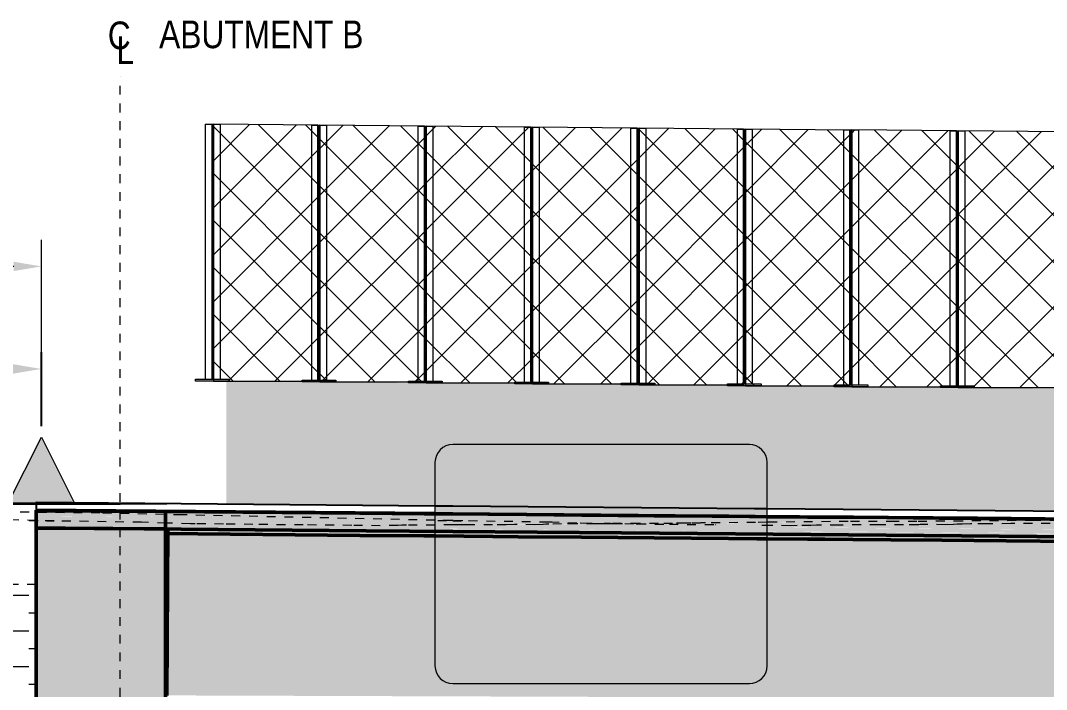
# Model space of a CAD drawing. Header units: metres. Extents: x -1147 to -802, y 5 to 567.
# Drawn here: x -976.04 to -964.46, y 20.06 to 27.62 of the extents above; entities that cross this region are included whole.
import ezdxf

# ---------------------------------------------------------------- set-up
doc = ezdxf.new("R2010")
doc.units = ezdxf.units.M
for name, pattern in [('Dash - Tight', [0.0045, 0.003, -0.0015]), ('JacobsCenter', [0.015, 0.009, -0.0015, 0.003, -0.0015]), ('JacobsDash', [0.0045, 0.003, -0.0015])]:
    doc.linetypes.add(name, pattern=pattern)
doc.layers.get('Defpoints').update_dxf_attribs({"color": 41})
for name, color, linetype, lineweight in [('A-ANNO-DIMS', 7, 'Continuous', 9), ('A-ANNO-NOTE', 7, 'Continuous', 9), ('A-DETL', 7, 'Continuous', 13), ('A-DETL-GENF', 7, 'Continuous', 9), ('A-FLOR', 7, 'Continuous', 50), ('A-FLOR-PATT', 7, 'Continuous', 40), ('S-BEAM', 7, 'Continuous', 50)]:
    doc.layers.add(name, color=color, linetype=linetype, lineweight=lineweight)
doc.styles.add('Arial Narrow_1', font='ARIALN.TTF', dxfattribs={"height": 0.3125})
doc.dimstyles.new('____ddd____', dxfattribs={"dimscale": 0.3048, "dimtxt": 0.319822, "dimasz": 1.230315, "dimexe": 0.615157, "dimexo": 0.410105, "dimgap": 0.205052, "dimtad": 1, "dimdec": 0, "dimlfac": 1000, "dimzin": 0, "dimdsep": 46, "dimtxsty": 'Arial Narrow_1', "dimsah": 1, "dimcen": 0.09, "dimaunit": 1, "dimadec": 4, "dimazin": 0, "dimtfac": 1, "dimtdec": 4, "dimtix": 1, "dimtmove": 0, "dimatfit": 3, "dimfxl": 1, "dimtvp": 1, "dimtolj": 1, "dimtzin": 0, "dimarcsym": 2})
doc.dimstyles.new('Dimension_Standard_O__mm__1', dxfattribs={"dimscale": 0.3048, "dimtxt": 0.319822, "dimasz": 1.025262, "dimexe": 0.984252, "dimexo": 0.615157, "dimgap": 0.615157, "dimtad": 1, "dimdec": 0, "dimlfac": 1000, "dimzin": 0, "dimdsep": 46, "dimtxsty": 'Arial Narrow_1', "dimsah": 1, "dimcen": 0.09, "dimaunit": 1, "dimadec": 4, "dimazin": 0, "dimtfac": 1, "dimtdec": 4, "dimtix": 1, "dimtmove": 2, "dimatfit": 3, "dimfxl": 1, "dimtvp": 1, "dimtfill": 1, "dimtolj": 1, "dimtzin": 0, "dimlwd": 18, "dimlwe": 18, "dimarcsym": 2})
pattern_1 = [(45, (-954.57835, 10.849), (-0.265165, 0.265165), []), (135, (-954.57835, 10.849), (-0.265165, -0.265165), [])]

# ---------------------------------------------------------------- blocks, each defined once
blk = doc.blocks.new('T2DPAA-T2D-PWA-SU-M3D-000101_dwg-40820706-DRG-2873010 - ELEVATION')
at = {"color": 9, "linetype": 'Dash - Tight', "lineweight": 18, "true_color": 0xc0c0c0}
for p, q in [((-346.561, 21.969), (-348.53, 22.011)), ((-346.843, 21.974), (-346.561, 21.969)), ((-346.374, 21.966), (-346.561, 21.969)), ((-345.573, 21.953), (-346.374, 21.966)), ((-345.295, 21.943), (-345.573, 21.953)), ((-345.023, 21.937), (-345.295, 21.943)), ((-344.967, 21.936), (-345.023, 21.937)), ((-344.649, 21.933), (-344.967, 21.936)), ((-344.317, 21.929), (-344.649, 21.933)), ((-343.749, 21.923), (-344.317, 21.929)), ((-343.2, 21.918), (-343.749, 21.923)), ((-343.749, 21.923), (-343.749, 21.923)), ((-342.879, 21.914), (-343.2, 21.918)), ((-342.68, 21.918), (-342.879, 21.914)), ((-342.635, 21.919), (-342.68, 21.918)), ((-342.583, 21.919), (-342.635, 21.919)), ((-342.261, 21.922), (-342.583, 21.919)), ((-338.45, 21.954), (-338.511, 21.953)), ((-337.597, 21.963), (-338.45, 21.954)), ((-337.068, 21.962), (-337.597, 21.963)), ((-336.819, 21.962), (-337.066, 21.962)), ((-336.306, 21.967), (-336.819, 21.962)), ((-335.499, 21.973), (-336.306, 21.967)), ((-335.019, 21.976), (-335.499, 21.973))]:
    blk.add_line(p, q, dxfattribs=at)
at = {"color": 253, "linetype": 'Dash - Tight', "lineweight": 18, "true_color": 0x94c294}
for p, q in [((-342.061, 21.924), (-342.261, 21.922)), ((-341.981, 21.924), (-342.061, 21.924)), ((-341.947, 21.925), (-341.981, 21.924)), ((-341.892, 21.925), (-341.947, 21.925)), ((-341.879, 21.925), (-341.892, 21.925)), ((-341.87, 21.925), (-341.879, 21.925)), ((-341.851, 21.925), (-341.87, 21.925)), ((-341.61, 21.923), (-341.851, 21.925)), ((-341.459, 21.926), (-341.61, 21.923)), ((-341.363, 21.928), (-341.459, 21.926)), ((-341.134, 21.926), (-341.363, 21.928)), ((-341.04, 21.93), (-341.134, 21.926)), ((-341.01, 21.931), (-341.04, 21.93)), ((-340.987, 21.931), (-341.01, 21.931)), ((-340.976, 21.932), (-340.987, 21.931)), ((-340.832, 21.935), (-340.976, 21.932)), ((-340.665, 21.936), (-340.832, 21.935)), ((-340.449, 21.937), (-340.665, 21.936)), ((-340.41, 21.937), (-340.449, 21.937)), ((-340.352, 21.938), (-340.41, 21.937)), ((-340.326, 21.938), (-340.352, 21.938)), ((-340.279, 21.938), (-340.326, 21.938)), ((-339.955, 21.94), (-340.278, 21.938)), ((-339.739, 21.938), (-339.955, 21.94)), ((-339.579, 21.941), (-339.739, 21.938)), ((-339.433, 21.943), (-339.579, 21.941)), ((-339.411, 21.943), (-339.433, 21.943)), ((-339.371, 21.944), (-339.411, 21.943)), ((-339.262, 21.945), (-339.371, 21.944)), ((-339.206, 21.946), (-339.261, 21.946)), ((-338.641, 21.952), (-339.206, 21.946)), ((-338.511, 21.953), (-338.64, 21.952))]:
    blk.add_line(p, q, dxfattribs=at)
blk = doc.blocks.new('T2DPAA-T2D-PWA-SU-M3D-000100_SurveySurface_rvt-3-DRG-2873010 - ELEVATION')
at = {"color": 9, "linetype": 'Dash - Tight', "lineweight": 18, "true_color": 0xc0c0c0}
blk.add_blockref('T2DPAA-T2D-PWA-SU-M3D-000101_dwg-40820706-DRG-2873010 - ELEVATION', (0, 0), dxfattribs=at)
blk = doc.blocks.new('T2DPAA-T2D-PWA-SU-M3D-000101_dwg-V28-DRG-2873010 - ELEVATION')
at = {"color": 9, "linetype": 'Dash - Tight', "lineweight": 18, "true_color": 0xc0c0c0}
for p, q in [((-346.044, 22.057), (-348.17, 22.081)), ((-345.115, 22.037), (-346.044, 22.057)), ((-342.261, 21.976), (-345.115, 22.037)), ((-338.247, 21.914), (-338.511, 21.918)), ((-338.171, 21.916), (-338.247, 21.914)), ((-338.02, 21.918), (-338.171, 21.916)), ((-337.952, 21.92), (-338.019, 21.918)), ((-337.698, 21.922), (-337.952, 21.92)), ((-337.251, 21.925), (-337.698, 21.922)), ((-336.971, 21.923), (-337.251, 21.925)), ((-336.807, 21.926), (-336.971, 21.923)), ((-336.799, 21.926), (-336.806, 21.926)), ((-336.783, 21.927), (-336.799, 21.926)), ((-336.725, 21.928), (-336.783, 21.927)), ((-336.695, 21.928), (-336.725, 21.928)), ((-336.497, 21.926), (-336.694, 21.928)), ((-336.407, 21.93), (-336.497, 21.926)), ((-336.365, 21.931), (-336.406, 21.93)), ((-336.34, 21.932), (-336.364, 21.931)), ((-336.31, 21.933), (-336.34, 21.932)), ((-336.213, 21.935), (-336.309, 21.933)), ((-336.198, 21.936), (-336.212, 21.935)), ((-336.031, 21.936), (-336.198, 21.936)), ((-336.003, 21.936), (-336.031, 21.936)), ((-335.761, 21.938), (-336.003, 21.936)), ((-335.316, 21.94), (-335.761, 21.938))]:
    blk.add_line(p, q, dxfattribs=at)
at = {"color": 253, "linetype": 'Dash - Tight', "lineweight": 18, "true_color": 0x94c294}
for p, q in [((-342.074, 21.972), (-342.261, 21.976)), ((-342.23, 21.975), (-342.061, 21.971)), ((-342.061, 21.972), (-342.074, 21.972)), ((-341.948, 21.969), (-342.061, 21.972)), ((-342.061, 21.971), (-341.948, 21.969)), ((-340.981, 21.954), (-341.948, 21.969)), ((-340.937, 21.953), (-340.981, 21.954)), ((-340.661, 21.943), (-340.937, 21.953)), ((-340.523, 21.94), (-340.661, 21.943)), ((-340.509, 21.94), (-340.523, 21.94)), ((-340.485, 21.939), (-340.509, 21.94)), ((-340.41, 21.937), (-340.485, 21.939)), ((-340.39, 21.937), (-340.41, 21.937)), ((-340.331, 21.936), (-340.388, 21.937)), ((-340.327, 21.936), (-340.331, 21.936)), ((-340.236, 21.935), (-340.327, 21.936)), ((-340.143, 21.934), (-340.236, 21.935)), ((-340.018, 21.933), (-340.143, 21.934)), ((-339.888, 21.931), (-340.018, 21.933)), ((-339.678, 21.929), (-339.888, 21.931)), ((-339.115, 21.923), (-339.678, 21.929)), ((-339.111, 21.923), (-339.115, 21.923)), ((-339.092, 21.923), (-339.095, 21.923)), ((-338.565, 21.918), (-338.571, 21.918)), ((-338.512, 21.918), (-338.565, 21.918))]:
    blk.add_line(p, q, dxfattribs=at)
blk = doc.blocks.new('T2DPAA-T2D-PWA-SU-M3D-000100_SurveySurface_rvt-4-DRG-2873010 - ELEVATION')
at = {"color": 9, "linetype": 'Dash - Tight', "lineweight": 18, "true_color": 0xc0c0c0}
blk.add_blockref('T2DPAA-T2D-PWA-SU-M3D-000101_dwg-V28-DRG-2873010 - ELEVATION', (0, 0), dxfattribs=at)
blk = doc.blocks.new('CS_Annot_Centreline Symbol1 - CS_Annot_Centreline Symbol-5070896-DRG-2873010 - ELEVATION')
at = {"layer": 'A-ANNO-NOTE', "attachment_point": 1, "style": 'Arial Narrow_1'}
for s, insert, char_height, width in [('C  ', (-345.955, 27.609), 0.3125, 0.55116), ('L', (-345.858, 27.442), 0.312, 0.24051)]:
    blk.add_mtext(s, dxfattribs=dict(at, insert=insert, char_height=char_height, width=width))
blk = doc.blocks.new('DIMBLOCK7-DRG-2873010 - ELEVATION')
at = {"layer": 'A-ANNO-DIMS', "color": 0, "lineweight": -2, "transparency": 16777216}
for p, q in [((-980.805, 23.04), (-980.805, 23.873)), ((-975.805, 23.04), (-975.805, 23.873)), ((-976.18, 23.685), (-980.43, 23.685))]:
    blk.add_line(p, q, dxfattribs=at)
at = {"layer": 'A-ANNO-DIMS', "color": 0, "transparency": 16777216}
for points in [[(-980.43, 23.748), (-980.43, 23.623), (-980.805, 23.685)], [(-976.18, 23.748), (-976.18, 23.623), (-975.805, 23.685)]]:
    blk.add_solid(points, dxfattribs=at)
at = {"layer": 'Defpoints', "color": 0, "transparency": 16777216}
for p in [(-980.805, 23.685), (-980.805, 22.915), (-975.805, 22.915)]:
    blk.add_point(p, dxfattribs=at)
at = {"layer": 'A-ANNO-DIMS', "color": 0, "transparency": 16777216, "insert": (-978.305, 23.907), "char_height": 0.3125, "width": 1.90675, "attachment_point": 5, "style": 'Arial Narrow_1'}
blk.add_mtext('\\A1;5000TYP', dxfattribs=at)
blk = doc.blocks.new('DIMBLOCK11-DRG-2873010 - ELEVATION')
at = {"layer": 'A-ANNO-DIMS', "color": 0, "lineweight": 18, "transparency": 16777216}
for p, q in [((-984.459, 23.102), (-984.459, 25.143)), ((-975.805, 23.102), (-975.805, 25.143)), ((-984.147, 24.843), (-980.665, 24.843)), ((-976.118, 24.843), (-978.531, 24.843))]:
    blk.add_line(p, q, dxfattribs=at)
at = {"layer": 'A-ANNO-DIMS', "color": 0, "transparency": 16777216}
for points in [[(-984.147, 24.896), (-984.147, 24.791), (-984.459, 24.843)], [(-976.118, 24.896), (-976.118, 24.791), (-975.805, 24.843)]]:
    blk.add_solid(points, dxfattribs=at)
at = {"layer": 'Defpoints', "color": 0, "transparency": 16777216}
for p in [(-975.805, 24.843), (-984.459, 22.915), (-975.805, 22.915)]:
    blk.add_point(p, dxfattribs=at)
at = {"layer": 'A-ANNO-DIMS', "color": 0, "lineweight": 18, "transparency": 16777216, "insert": (-980.67, 25.435), "char_height": 0.3125, "width": 2.14433, "attachment_point": 1, "line_spacing_factor": 0.974696, "style": 'Arial Narrow_1', "bg_fill": 3, "box_fill_scale": 1.1, "bg_fill_color": 256, "bg_fill_true_color": 13158600, "bg_fill_transparency": 0}
blk.add_mtext('\\A1;15000\u200e TYP', dxfattribs=at)

msp = doc.modelspace()

# ---------------------------------------------------------------- hatches: boundary and pattern name
at = {"layer": 'A-DETL-GENF', "true_color": 0x808080}
h = msp.add_hatch(dxfattribs=at)
h.set_pattern_fill('FP_9', color=8, style=0, pattern_type=2)
h.set_pattern_definition(pattern_1)
h.paths.add_polyline_path([(-973.0507, 23.5489), (-972.6826, 23.5489), (-972.6826, 26.4375), (-973.8629, 26.4489), (-973.8629, 23.5489), (-973.492, 23.5489)])
h = msp.add_hatch(dxfattribs=at)
h.set_pattern_fill('FP_9', color=8, style=0, pattern_type=2)
h.set_pattern_definition(pattern_1)
h.paths.add_polyline_path([(-971.7265, 23.5382), (-971.4813, 23.5382), (-971.4813, 26.4268), (-972.6616, 26.4382), (-972.6616, 23.5382), (-972.1679, 23.5382)])
h = msp.add_hatch(dxfattribs=at)
h.set_pattern_fill('FP_9', color=8, style=0, pattern_type=2)
h.set_pattern_definition(pattern_1)
h.paths.add_polyline_path([(-970.28, 23.5274), (-970.28, 26.416), (-971.4602, 26.4274), (-971.4602, 23.5274), (-970.4024, 23.5274)])
h = msp.add_hatch(dxfattribs=at)
h.set_pattern_fill('FP_9', color=8, style=0, pattern_type=2)
h.set_pattern_definition(pattern_1)
h.paths.add_polyline_path([(-969.0786, 23.5167), (-969.0786, 26.4053), (-970.2589, 26.4167), (-970.2589, 23.5167), (-969.5197, 23.5167)])
h = msp.add_hatch(dxfattribs=at)
h.set_pattern_fill('FP_9', color=8, style=0, pattern_type=2)
h.set_pattern_definition(pattern_1)
h.paths.add_polyline_path([(-967.8773, 23.506), (-967.8773, 26.3945), (-969.0576, 26.406), (-969.0576, 23.506), (-968.1956, 23.506)])
h = msp.add_hatch(dxfattribs=at)
h.set_pattern_fill('FP_9', color=8, style=0, pattern_type=2)
h.set_pattern_definition(pattern_1)
h.paths.add_polyline_path([(-967.3128, 23.4952), (-966.6759, 23.4952), (-966.6759, 26.3838), (-967.8562, 26.3952), (-967.8562, 23.4952), (-967.3856, 23.4952)])
h = msp.add_hatch(dxfattribs=at)
h.set_pattern_fill('FP_9', color=8, style=0, pattern_type=2)
h.set_pattern_definition(pattern_1)
h.paths.add_polyline_path([(-966.4301, 23.4845), (-965.4746, 23.4845), (-965.4746, 26.3731), (-966.6549, 26.3845), (-966.6549, 23.4845)])
h = msp.add_hatch(dxfattribs=at)
h.set_pattern_fill('FP_9', color=8, style=0, pattern_type=2)
h.set_pattern_definition(pattern_1)
h.paths.add_polyline_path([(-964.6646, 23.4738), (-964.2733, 23.4738), (-964.2733, 26.3623), (-965.4536, 26.3738), (-965.4536, 23.4738), (-964.7777, 23.4738)])
at = {"layer": 'A-DETL-GENF', "true_color": 0xc0c0c0, "transparency": 33554563}
h = msp.add_hatch(color=9, dxfattribs=at)
h.paths.add_polyline_path([(-939.2252, 21.857), (-939.2252, 23.1911), (-938.8452, 23.1911), (-938.8452, 23.2342), (-973.7189, 23.5455), (-973.7189, 22.1605), (-971.3614, 22.1403), (-971.36, 22.644), (-971.3543, 22.6818), (-971.3383, 22.7233), (-971.3138, 22.76), (-971.2852, 22.7883), (-971.2438, 22.8131), (-971.2059, 22.8263), (-971.1614, 22.8313), (-967.8094, 22.8311), (-967.7667, 22.8262), (-967.7197, 22.8084), (-967.6831, 22.7841), (-967.6532, 22.7531), (-967.6292, 22.7124), (-967.6157, 22.6696), (-967.6114, 22.619), (-967.6114, 22.1082), (-961.7129, 22.0562), (-961.6577, 22.0565), (-961.5887, 22.0565), (-949.6579, 21.9528), (-939.2304, 21.8571)])
h.paths.add_polyline_path([(-962.9646, 22.0945), (-962.9646, 22.0945), (-962.968, 22.0945)])
h.paths.add_polyline_path([(-955.9026, 22.12), (-955.9026, 22.12), (-955.8992, 22.1201)])
h.paths.add_polyline_path([(-953.2854, 22.1253), (-953.2854, 22.1253), (-953.275, 22.1256)])
h.paths.add_polyline_path([(-953.2613, 22.1259), (-953.2613, 22.1259), (-953.2578, 22.1259)])
h.paths.add_polyline_path([(-953.2647, 22.1258), (-953.2647, 22.1258), (-953.2613, 22.1259)])
h.paths.add_polyline_path([(-953.2716, 22.1256), (-953.2716, 22.1256), (-953.2647, 22.1258)])
h.paths.add_polyline_path([(-951.6751, 22.1273), (-951.6751, 22.1273), (-951.6716, 22.1275)])
h.paths.add_polyline_path([(-951.6475, 22.1284), (-951.6475, 22.1284), (-951.6448, 22.1285)])
h.paths.add_polyline_path([(-951.651, 22.1282), (-951.651, 22.1282), (-951.6475, 22.1284)])
h.paths.add_polyline_path([(-953.0199, 22.131), (-953.0199, 22.131), (-953.0177, 22.131)])
h.paths.add_polyline_path([(-957.9578, 22.6228), (-957.9578, 22.6228), (-957.9543, 22.6228)])
h.paths.add_polyline_path([(-955.6302, 23.0923), (-955.6302, 23.0923), (-955.6233, 23.0924)])
h.paths.add_polyline_path([(-953.244, 23.1267), (-953.244, 23.1267), (-953.2302, 23.1269)])
h.paths.add_polyline_path([(-953.2578, 23.1265), (-953.2578, 23.1265), (-953.244, 23.1267)])
at = {"layer": 'A-DETL-GENF', "true_color": 0xff0000, "transparency": 33554563}
for points in [[(-975.9477, 22.1601), (-975.4285, 22.1611), (-975.4335, 22.1712), (-975.876, 22.1764), (-975.892, 22.1792), (-975.4361, 22.1764), (-975.8052, 22.9147), (-976.1825, 22.1601), (-975.9748, 22.1601)], [(-975.4335, 22.1712), (-975.4355, 22.1752), (-975.892, 22.1783), (-975.853, 22.1748), (-975.4506, 22.1714)]]:
    msp.add_hatch(color=1, dxfattribs=at).paths.add_polyline_path(points)
at = {"layer": 'A-DETL-GENF', "true_color": 0xc0c0c0, "transparency": 33554563}
for points in [[(-967.6114, 22.1082), (-967.6128, 22.644), (-967.6185, 22.6816), (-967.6345, 22.7233), (-967.6589, 22.7599), (-967.6886, 22.7889), (-967.7266, 22.8122), (-967.7669, 22.8263), (-967.8231, 22.8313), (-971.1614, 22.8313), (-971.2112, 22.8245), (-971.2525, 22.8088), (-971.2903, 22.7835), (-971.321, 22.7509), (-971.3437, 22.7121), (-971.3571, 22.6696), (-971.3614, 22.6222), (-971.3614, 22.1403), (-967.6128, 22.1082)], [(-967.6114, 22.107), (-967.6128, 22.1082), (-967.6128, 22.107)]]:
    msp.add_hatch(color=9, dxfattribs=at).paths.add_polyline_path(points)
h = msp.add_hatch(color=9, dxfattribs=at)
h.paths.add_polyline_path([(-961.4438, 22.0538), (-961.437, 22.0552), (-961.6853, 22.0559), (-961.637, 22.0554), (-961.4646, 22.054)])
h.paths.add_polyline_path([(-961.7164, 22.0561), (-961.7129, 22.0576), (-964.6301, 22.0811), (-961.7267, 22.0562)])
h.paths.add_polyline_path([(-971.3614, 22.1396), (-971.3614, 22.1403), (-971.3679, 22.1396)])
at = {"layer": 'A-DETL-GENF', "true_color": 0x88c388, "transparency": 33554629}
h = msp.add_hatch(color=83, dxfattribs=at)
h.paths.add_polyline_path([(-967.6114, 22.0186), (-967.6114, 22.0192), (-967.6163, 22.0186)])
h.paths.add_polyline_path([(-967.6114, 22.1042), (-967.6128, 22.107), (-971.3614, 22.1389), (-971.361, 22.1363), (-967.6128, 22.1042)])
for points in [[(-967.6114, 22.0192), (-967.6128, 22.1042), (-971.3614, 22.1363), (-971.361, 22.0513), (-967.6163, 22.0192)], [(-967.6114, 22.0166), (-967.6114, 22.0186), (-971.3614, 22.0504), (-971.361, 22.0492), (-968.4714, 22.0243), (-967.6163, 22.0166)]]:
    msp.add_hatch(color=83, dxfattribs=at).paths.add_polyline_path(points)
at = {"layer": 'A-DETL-GENF', "true_color": 0xc0c0c0, "transparency": 33554563}
h = msp.add_hatch(color=9, dxfattribs=at)
h.paths.add_polyline_path([(-936.9585, 18.1374), (-936.9585, 21.5674), (-938.4183, 21.5727), (-938.4186, 19.6429), (-938.8548, 19.6445), (-938.8548, 18.1442), (-938.3527, 18.1435), (-938.3527, 18.1441), (-937.1611, 18.1418), (-937.1607, 18.1381)])
h.paths.add_polyline_path([(-973.9669, 18.2496), (-973.9669, 19.9483), (-974.4036, 19.9499), (-974.4036, 21.8768), (-974.4036, 21.878), (-974.4036, 21.9032), (-975.8646, 21.9152), (-975.8644, 22.0256), (-974.4036, 22.0135), (-974.4036, 22.0436), (-975.8646, 22.0554), (-975.8652, 19.9499), (-975.8647, 18.2496), (-975.4007, 18.2496), (-975.4007, 18.3215), (-974.2007, 18.3215), (-974.2007, 18.2496), (-973.9669, 18.2496)])
h.paths.add_polyline_path([(-936.9585, 21.5772), (-936.9585, 21.595), (-938.4183, 21.6057), (-938.4183, 21.5877), (-936.9684, 21.5773)])
h.paths.add_polyline_path([(-936.9585, 21.611), (-936.9585, 21.6296), (-938.4183, 21.639), (-938.4183, 21.6214), (-936.9684, 21.6111)])
h.paths.add_polyline_path([(-936.9585, 21.6507), (-936.9585, 21.7633), (-938.4183, 21.7675), (-938.4183, 21.6625), (-936.9684, 21.6508)])
h = msp.add_hatch(color=9, dxfattribs=at)
h.paths.add_polyline_path([(-936.9585, 21.5674), (-936.9585, 21.5772), (-938.4183, 21.5872), (-938.4183, 21.5727), (-936.9684, 21.5674)])
h.paths.add_polyline_path([(-936.9585, 21.595), (-936.9585, 21.611), (-938.4183, 21.6214), (-938.4183, 21.6057), (-936.9684, 21.5951)])
h.paths.add_polyline_path([(-936.9585, 21.6296), (-936.9585, 21.6507), (-938.4183, 21.6625), (-938.4183, 21.6403), (-936.9684, 21.6297)])
h.paths.add_polyline_path([(-974.4036, 21.8768), (-974.4036, 21.878), (-974.4851, 21.8775)])
h.paths.add_polyline_path([(-974.4036, 21.9032), (-974.4036, 22.0135), (-975.8646, 22.0244), (-975.8644, 21.9139), (-974.43, 21.9034)])
h.paths.add_polyline_path([(-974.6713, 21.9534), (-974.6713, 21.9534), (-974.6644, 21.9535)])
h.paths.add_polyline_path([(-974.4036, 22.0436), (-974.4036, 22.0754), (-975.8646, 22.0805), (-975.8644, 22.0541), (-974.43, 22.0437)])
h = msp.add_hatch(color=9, dxfattribs=at)
h.paths.add_polyline_path([(-938.4209, 21.5106), (-938.4206, 21.5672), (-941.4382, 21.5933), (-941.4382, 21.5471), (-942.4856, 21.5537), (-942.4856, 21.5554), (-942.5959, 21.5546), (-941.2224, 21.5418), (-939.8373, 21.5225), (-938.4242, 21.5106)])
h.paths.add_polyline_path([(-938.4205, 21.5877), (-938.4204, 21.6057), (-966.6783, 21.8119), (-966.6783, 21.8064), (-966.6511, 21.8054), (-966.71, 21.7598), (-964.9134, 21.7442), (-964.9002, 21.7966), (-955.2854, 21.7118), (-950.4855, 21.6695), (-949.4924, 21.6632), (-950.8717, 21.6765), (-938.458, 21.5879)])
h.paths.add_polyline_path([(-938.4204, 21.6215), (-938.4203, 21.6403), (-967.6114, 21.8521), (-967.6114, 21.8296), (-938.458, 21.6217)])
h.paths.add_polyline_path([(-938.4202, 21.6625), (-938.4196, 21.7689), (-947.0648, 21.8403), (-952.6923, 21.8857), (-962.0853, 21.9697), (-962.8163, 21.9746), (-964.0439, 21.9686), (-967.6114, 21.9944), (-967.6114, 21.957), (-966.9128, 21.9498), (-967.6114, 21.9455), (-967.6114, 21.8979), (-938.4304, 21.6626)])
h.paths.add_polyline_path([(-967.2086, 21.7625), (-967.1551, 21.8145), (-967.1749, 21.8159), (-967.6114, 21.8184), (-967.6114, 21.7666), (-967.2576, 21.763)])
h.paths.add_polyline_path([(-971.4866, 21.8004), (-971.485, 21.8009), (-971.4688, 21.8064), (-971.425, 21.8064), (-971.4326, 21.8121), (-971.3955, 21.8121), (-971.3955, 21.8176), (-971.3614, 21.8182), (-971.3614, 21.8507), (-971.4862, 21.8508), (-971.4866, 21.8064)])
h.paths.add_polyline_path([(-974.3792, 21.8252), (-974.379, 21.8766), (-974.4033, 21.8768), (-974.4033, 21.8254), (-974.3884, 21.8253)])
h.paths.add_polyline_path([(-971.3614, 21.8563), (-971.3614, 21.881), (-974.4031, 21.9032), (-974.4033, 21.878), (-971.3679, 21.8564)])
h.paths.add_polyline_path([(-971.3614, 21.9882), (-971.3614, 22.0215), (-974.4024, 22.0435), (-974.4026, 22.0135), (-971.3679, 21.9882)])
h = msp.add_hatch(color=9, dxfattribs=at)
h.paths.add_polyline_path([(-938.4206, 21.5672), (-938.4205, 21.5877), (-950.8551, 21.6749), (-945.7959, 21.6329), (-941.4377, 21.5975), (-941.4377, 21.5933), (-938.4245, 21.5672)])
h.paths.add_polyline_path([(-938.4204, 21.6057), (-938.4204, 21.6215), (-967.6114, 21.8296), (-967.6114, 21.819), (-938.458, 21.606)])
h.paths.add_polyline_path([(-938.4203, 21.6403), (-938.4202, 21.6625), (-967.6114, 21.8966), (-967.6114, 21.8536), (-938.458, 21.6406)])
h.paths.add_polyline_path([(-971.3614, 21.8507), (-971.3614, 21.8563), (-973.7679, 21.8721), (-971.6162, 21.8538), (-971.3679, 21.8508)])
h.paths.add_polyline_path([(-971.3614, 21.881), (-971.3614, 21.9882), (-974.4026, 22.0135), (-974.4024, 21.9032), (-971.3679, 21.881)])
h.paths.add_polyline_path([(-967.6114, 21.9456), (-966.9128, 21.9512), (-967.6114, 21.957), (-967.6114, 21.946)])
h.paths.add_polyline_path([(-963.9355, 21.9678), (-962.8163, 21.976), (-967.1266, 22.012), (-967.299, 22.0134), (-967.6114, 22.0166), (-967.6114, 21.9944), (-963.9473, 21.9679)])
h.paths.add_polyline_path([(-964.1163, 21.976), (-964.1163, 21.976), (-964.1129, 21.9761)])
h.paths.add_polyline_path([(-971.3614, 22.0215), (-971.3614, 22.0492), (-972.0852, 22.0544), (-972.8093, 22.0608), (-974.4023, 22.0744), (-974.4024, 22.0435), (-971.3645, 22.0216)])
h = msp.add_hatch(color=9, dxfattribs=at)
h.paths.add_polyline_path([(-967.6114, 21.819), (-967.6114, 21.8296), (-971.3614, 21.8563), (-971.3614, 21.8507), (-967.6163, 21.8191)])
h.paths.add_polyline_path([(-967.6114, 21.8536), (-967.6114, 21.8979), (-970.8921, 21.9258), (-967.6114, 21.946), (-967.6114, 21.957), (-971.3614, 21.9882), (-971.3614, 21.881), (-967.6163, 21.8536)])
h.paths.add_polyline_path([(-969.93, 21.9355), (-969.93, 21.9355), (-969.9266, 21.9356)])
h.paths.add_polyline_path([(-969.93, 21.9355), (-969.93, 21.9355), (-969.9266, 21.9357)])
h.paths.add_polyline_path([(-968.6783, 21.941), (-968.6783, 21.941), (-968.6714, 21.941)])
h.paths.add_polyline_path([(-967.6114, 21.9944), (-967.6114, 22.0166), (-968.6714, 22.0258), (-970.6128, 22.0424), (-971.3614, 22.0492), (-971.361, 22.0215), (-967.6163, 21.9945)])
h = msp.add_hatch(color=9, dxfattribs=at)
h.paths.add_polyline_path([(-967.6114, 21.7666), (-967.6114, 21.819), (-969.1059, 21.8314), (-969.5367, 21.8345), (-969.705, 21.7846), (-969.705, 21.7999), (-969.7404, 21.8006), (-969.7404, 21.811), (-969.7679, 21.8112), (-969.7679, 21.8142), (-969.7812, 21.8146), (-969.7977, 21.8214), (-970.41, 21.8258), (-970.4038, 21.8425), (-970.5541, 21.8429), (-970.5541, 21.8419), (-970.5404, 21.8405), (-970.5404, 21.833), (-970.5128, 21.8323), (-970.5128, 21.823), (-970.4852, 21.8228), (-970.4852, 21.8102), (-970.4576, 21.8098), (-970.4576, 21.8064), (-970.4427, 21.8051), (-970.4232, 21.7907), (-968.4714, 21.7743), (-967.6438, 21.7669)])
h.paths.add_polyline_path([(-971.3403, 21.8224), (-971.3403, 21.8258), (-971.2969, 21.8255), (-971.2975, 21.8321), (-971.2852, 21.832), (-971.2852, 21.8367), (-971.23, 21.8375), (-971.23, 21.8452), (-971.1748, 21.8464), (-971.1748, 21.8491), (-971.3614, 21.8499), (-971.3614, 21.8226)])
h.paths.add_polyline_path([(-967.6114, 21.8296), (-967.6114, 21.8536), (-971.3614, 21.8804), (-971.3614, 21.8563), (-967.6163, 21.8296)])
h.paths.add_polyline_path([(-967.6114, 21.8979), (-967.6114, 21.9456), (-970.8921, 21.9244), (-967.6163, 21.898)])
h.paths.add_polyline_path([(-969.0231, 21.9398), (-969.0231, 21.9398), (-969.0266, 21.9398)])
h.paths.add_polyline_path([(-970.0472, 21.9485), (-970.0472, 21.9485), (-970.0496, 21.9485)])
h.paths.add_polyline_path([(-970.2783, 21.9532), (-970.2783, 21.9534), (-970.2861, 21.9534)])
h.paths.add_polyline_path([(-970.2921, 21.9535), (-970.2921, 21.9536), (-970.2936, 21.9536)])
h.paths.add_polyline_path([(-967.6114, 21.957), (-967.6114, 21.9944), (-971.3614, 22.0215), (-971.3614, 21.9882), (-967.6163, 21.957)])
h.paths.add_polyline_path([(-970.5197, 21.9583), (-970.5197, 21.9585), (-970.5266, 21.9584)])
h.paths.add_polyline_path([(-970.6093, 21.9601), (-970.6093, 21.9604), (-970.6128, 21.9602)])
h.paths.add_polyline_path([(-970.6783, 21.9616), (-970.6783, 21.9618), (-970.6852, 21.9617)])
h.paths.add_polyline_path([(-970.7403, 21.9628), (-970.7403, 21.9632), (-970.747, 21.963)])
h.paths.add_polyline_path([(-970.9128, 21.9664), (-970.9128, 21.9666), (-970.9197, 21.9666)])
h.paths.add_polyline_path([(-970.9541, 21.9673), (-970.9541, 21.9678), (-970.9576, 21.9674)])
at = {"layer": 'A-DETL-GENF', "true_color": 0xe3e3e3, "transparency": 33554563}
msp.add_hatch(color=254, dxfattribs=at).paths.add_polyline_path([(-938.4339, 19.6913), (-938.426, 21.5106), (-940.1908, 21.5264), (-941.6028, 21.5463), (-942.5959, 21.556), (-942.4856, 21.5554), (-942.4856, 21.5537), (-941.7132, 21.5485), (-941.7132, 21.5479), (-941.4382, 21.5471), (-941.4382, 21.5933), (-949.6579, 21.6631), (-952.6371, 21.6877), (-962.0715, 21.772), (-964.9002, 21.7966), (-964.9134, 21.7442), (-966.71, 21.7598), (-966.6508, 21.806), (-966.6783, 21.8064), (-966.6783, 21.812), (-967.1197, 21.8145), (-967.1561, 21.8145), (-967.2086, 21.7625), (-967.6114, 21.7666), (-967.6114, 20.3313), (-967.6164, 20.2868), (-967.6312, 20.2445), (-967.655, 20.2066), (-967.6867, 20.175), (-967.7246, 20.1511), (-967.7669, 20.1363), (-967.8114, 20.1313), (-971.1614, 20.1313), (-971.2059, 20.1363), (-971.2482, 20.1511), (-971.2861, 20.175), (-971.3178, 20.2066), (-971.3416, 20.2445), (-971.3564, 20.2868), (-971.3614, 20.3313), (-971.3614, 21.8173), (-971.3955, 21.8163), (-971.3955, 21.8119), (-971.4326, 21.8121), (-971.425, 21.8064), (-971.4688, 21.8064), (-971.4866, 21.8004), (-971.4866, 21.8518), (-974.379, 21.8766), (-974.3884, 19.9978), (-968.8867, 19.9791), (-956.0965, 19.901), (-950.9086, 19.8465), (-938.4528, 19.6915)])
h = msp.add_hatch(color=254, dxfattribs=at)
h.paths.add_polyline_path([(-941.4377, 21.5933), (-941.4382, 21.5975), (-947.0096, 21.6424), (-946.2372, 21.635), (-941.4382, 21.5933)])
h.paths.add_polyline_path([(-971.4862, 21.8518), (-971.4866, 21.8529), (-971.4866, 21.8518)])
h = msp.add_hatch(color=254, dxfattribs=at)
h.paths.add_polyline_path([(-969.1465, 20.1313), (-967.8114, 20.1313), (-967.7669, 20.1363), (-967.7246, 20.1511), (-967.6867, 20.175), (-967.655, 20.2066), (-967.6312, 20.2445), (-967.6164, 20.2868), (-967.6114, 20.3313), (-967.6114, 21.7666), (-968.6645, 21.7758), (-970.4232, 21.7907), (-970.4444, 21.8064), (-970.4576, 21.8075), (-970.4576, 21.81), (-970.4852, 21.8111), (-970.4852, 21.8228), (-970.5128, 21.8238), (-970.5128, 21.8328), (-970.5404, 21.8336), (-970.5404, 21.8418), (-970.5541, 21.8431), (-970.5541, 21.8438), (-971.1748, 21.8477), (-971.1748, 21.8452), (-971.23, 21.844), (-971.23, 21.8363), (-971.2852, 21.8367), (-971.2852, 21.832), (-971.2975, 21.8321), (-971.2969, 21.8255), (-971.3403, 21.8255), (-971.3403, 21.8224), (-971.3614, 21.8226), (-971.3614, 20.3313), (-971.3564, 20.2868), (-971.3416, 20.2445), (-971.3178, 20.2066), (-971.2861, 20.175), (-971.2482, 20.1511), (-971.2059, 20.1363), (-971.1614, 20.1313), (-969.2089, 20.1313)])
h.paths.add_polyline_path([(-969.705, 21.7846), (-969.5347, 21.8351), (-970.404, 21.8419), (-970.41, 21.8258), (-969.7955, 21.8205), (-969.7804, 21.8143), (-969.7679, 21.8142), (-969.7679, 21.8112), (-969.7404, 21.811), (-969.7404, 21.8002), (-969.705, 21.7999)])
h = msp.add_hatch(color=254, dxfattribs=at)
h.paths.add_polyline_path([(-969.5347, 21.8351), (-969.5342, 21.8352), (-969.5748, 21.8354)])
h.paths.add_polyline_path([(-970.5541, 21.8438), (-970.5541, 21.8444), (-970.5679, 21.8439)])
at = {"layer": 'A-DETL-GENF'}
h = msp.add_hatch(dxfattribs=at)
h.set_pattern_fill('FP_7', color=256, style=0, pattern_type=2)
h.set_pattern_definition([(0, (-954.57835, 10.849), (0.20161, 0.20161), [0.20161, -0.20161])])
h.paths.add_polyline_path([(-976.8652, 18.2496), (-975.8652, 18.2496), (-975.8652, 21.2496), (-978.8652, 21.2496), (-978.8652, 20.2496), (-977.8652, 20.2496), (-977.8652, 19.2496), (-976.8652, 19.2496), (-976.8652, 18.4877)])
at = {"layer": 'A-FLOR-PATT', "lineweight": 5, "true_color": 0xc0c0c0}
h = msp.add_hatch(color=9, dxfattribs=at)
h.paths.add_polyline_path([(-961.5254, 22.052), (-961.4853, 22.0542), (-961.7405, 22.0549), (-961.7405, 22.0563), (-965.2094, 22.0862), (-967.6114, 22.107), (-967.6114, 22.1042), (-961.5267, 22.052)])
h.paths.add_polyline_path([(-971.3614, 22.1363), (-971.3614, 22.1396), (-975.4354, 22.1749), (-975.4335, 22.1712), (-971.3679, 22.1364)])
h = msp.add_hatch(color=9, dxfattribs=at)
h.paths.add_polyline_path([(-964.9269, 21.9956), (-964.9473, 21.9963), (-964.9404, 21.9957)])
h.paths.add_polyline_path([(-964.4766, 21.9917), (-964.5059, 21.9925), (-964.4784, 21.9917)])
h.paths.add_polyline_path([(-971.3614, 22.0507), (-971.3614, 22.0513), (-975.8748, 22.0912), (-975.8644, 22.0894), (-971.3679, 22.0508)])
at = {"layer": 'A-FLOR-PATT', "lineweight": 50, "true_color": 0xc8c8c8}
h = msp.add_hatch(color=9, dxfattribs=at)
h.paths.add_polyline_path([(-938.4186, 21.5672), (-938.4196, 21.5877), (-938.4205, 21.5872), (-938.4196, 21.5672)])
h.paths.add_polyline_path([(-938.4183, 21.6057), (-938.4196, 21.6215), (-938.4204, 21.6215), (-938.4196, 21.6057)])
h.paths.add_polyline_path([(-938.4183, 21.6403), (-938.4196, 21.6625), (-938.4202, 21.6625), (-938.4196, 21.6403)])
h.paths.add_polyline_path([(-962.7191, 21.9752), (-962.7129, 21.9766), (-967.6114, 22.0186), (-967.6114, 22.0166), (-967.0128, 22.012), (-966.7956, 22.0105), (-962.7198, 21.9752)])
h.paths.add_polyline_path([(-974.4024, 22.0435), (-974.4023, 22.0754), (-971.6162, 22.0513), (-971.4866, 22.0518), (-975.8646, 22.088), (-975.8644, 22.0814), (-974.4036, 22.0744), (-974.4035, 22.0436)])

# ---------------------------------------------------------------- linework, layer by layer
at = {"layer": 'A-DETL', "linetype": 'JacobsCenter'}
msp.add_line((-974.916, 18.3833), (-974.916, 26.9833), dxfattribs=at)
at = {"layer": 'A-DETL', "color": 8, "true_color": 0x808080}
for p, q in [((-973.9578, 26.4489), (-973.9578, 23.5689)), ((-973.9578, 26.4489), (-973.7878, 26.4489)), ((-973.8778, 26.4489), (-973.8699, 26.4489)), ((-973.8778, 23.5689), (-973.8778, 26.4489)), ((-973.8699, 26.4489), (-973.8699, 23.5689)), ((-972.6826, 26.4375), (-973.8629, 26.4489)), ((-973.8629, 26.4489), (-973.8629, 23.5489)), ((-973.7878, 26.4489), (-973.7878, 23.5689)), ((-972.7564, 26.4382), (-972.7564, 23.5582)), ((-972.7564, 26.4382), (-972.5864, 26.4382)), ((-972.6826, 23.5489), (-972.6826, 26.4375)), ((-972.6764, 26.4382), (-972.6685, 26.4382)), ((-972.6764, 23.5582), (-972.6764, 26.4382)), ((-972.6685, 26.4382), (-972.6685, 23.5582)), ((-971.4813, 26.4268), (-972.6616, 26.4382)), ((-972.6616, 26.4382), (-972.6616, 23.5382)), ((-972.5864, 26.4382), (-972.5864, 23.5582)), ((-971.5551, 26.4274), (-971.5551, 23.5474)), ((-971.5551, 26.4274), (-971.3851, 26.4274)), ((-971.4813, 23.5382), (-971.4813, 26.4268)), ((-971.4751, 26.4274), (-971.4672, 26.4274)), ((-971.4751, 23.5474), (-971.4751, 26.4274)), ((-971.4672, 26.4274), (-971.4672, 23.5474)), ((-970.28, 26.416), (-971.4602, 26.4274)), ((-971.4602, 26.4274), (-971.4602, 23.5274)), ((-971.3851, 26.4274), (-971.3851, 23.5474)), ((-970.3537, 26.4167), (-970.3537, 23.5367)), ((-970.3537, 26.4167), (-970.1837, 26.4167)), ((-970.28, 23.5274), (-970.28, 26.416)), ((-970.2737, 26.4167), (-970.2658, 26.4167)), ((-970.2737, 23.5367), (-970.2737, 26.4167)), ((-970.2658, 26.4167), (-970.2658, 23.5367)), ((-969.0786, 26.4053), (-970.2589, 26.4167)), ((-970.2589, 26.4167), (-970.2589, 23.5167)), ((-970.1837, 26.4167), (-970.1837, 23.5367)), ((-969.1524, 26.406), (-969.1524, 23.526)), ((-969.1524, 26.406), (-968.9824, 26.406)), ((-969.0786, 23.5167), (-969.0786, 26.4053)), ((-969.0724, 26.406), (-969.0645, 26.406)), ((-969.0724, 23.526), (-969.0724, 26.406)), ((-969.0645, 26.406), (-969.0645, 23.526)), ((-967.8773, 26.3945), (-969.0576, 26.406)), ((-969.0576, 26.406), (-969.0576, 23.506)), ((-968.9824, 26.406), (-968.9824, 23.526)), ((-967.9511, 26.3952), (-967.9511, 23.5152)), ((-967.9511, 26.3952), (-967.7811, 26.3952)), ((-967.8773, 23.506), (-967.8773, 26.3945)), ((-967.8711, 26.3952), (-967.8632, 26.3952)), ((-967.8711, 23.5152), (-967.8711, 26.3952)), ((-967.8632, 26.3952), (-967.8632, 23.5152)), ((-966.6759, 26.3838), (-967.8562, 26.3952)), ((-967.8562, 26.3952), (-967.8562, 23.4952)), ((-967.7811, 26.3952), (-967.7811, 23.5152)), ((-966.7497, 26.3845), (-966.7497, 23.5045)), ((-966.7497, 26.3845), (-966.5797, 26.3845)), ((-966.6759, 23.4952), (-966.6759, 26.3838)), ((-966.6697, 26.3845), (-966.6618, 26.3845)), ((-966.6697, 23.5045), (-966.6697, 26.3845)), ((-966.6618, 26.3845), (-966.6618, 23.5045)), ((-965.4746, 26.3731), (-966.6549, 26.3845)), ((-966.6549, 26.3845), (-966.6549, 23.4845)), ((-966.5797, 26.3845), (-966.5797, 23.5045)), ((-965.5484, 26.3738), (-965.5484, 23.4938)), ((-965.5484, 26.3738), (-965.3784, 26.3738)), ((-965.4746, 23.4845), (-965.4746, 26.3731)), ((-965.4684, 26.3738), (-965.4605, 26.3738)), ((-965.4684, 23.4938), (-965.4684, 26.3738)), ((-965.4605, 26.3738), (-965.4605, 23.4938)), ((-964.2733, 26.3623), (-965.4536, 26.3738)), ((-965.4536, 26.3738), (-965.4536, 23.4738)), ((-965.3784, 26.3738), (-965.3784, 23.4938)), ((-974.0639, 23.5689), (-973.6839, 23.5689)), ((-974.0639, 23.5489), (-974.0639, 23.5689)), ((-973.6839, 23.5489), (-974.0639, 23.5489)), ((-973.8699, 23.5689), (-973.8778, 23.5689)), ((-973.8629, 23.5489), (-972.6826, 23.5489)), ((-973.6839, 23.5689), (-973.6839, 23.5489)), ((-972.8626, 23.5582), (-972.4826, 23.5582)), ((-972.8626, 23.5382), (-972.8626, 23.5582)), ((-972.4826, 23.5382), (-972.8626, 23.5382)), ((-972.6685, 23.5582), (-972.6764, 23.5582)), ((-972.6616, 23.5382), (-971.4813, 23.5382)), ((-972.4826, 23.5582), (-972.4826, 23.5382)), ((-971.6612, 23.5474), (-971.2812, 23.5474)), ((-971.6612, 23.5274), (-971.6612, 23.5474)), ((-971.2812, 23.5274), (-971.6612, 23.5274)), ((-971.4672, 23.5474), (-971.4751, 23.5474)), ((-971.4602, 23.5274), (-970.28, 23.5274)), ((-971.2812, 23.5474), (-971.2812, 23.5274)), ((-970.4599, 23.5367), (-970.0799, 23.5367)), ((-970.4599, 23.5167), (-970.4599, 23.5367)), ((-970.0799, 23.5167), (-970.4599, 23.5167)), ((-970.2658, 23.5367), (-970.2737, 23.5367)), ((-970.2589, 23.5167), (-969.0786, 23.5167)), ((-970.0799, 23.5367), (-970.0799, 23.5167)), ((-969.2586, 23.526), (-968.8786, 23.526)), ((-969.2586, 23.506), (-969.2586, 23.526)), ((-969.0645, 23.526), (-969.0724, 23.526)), ((-968.8786, 23.526), (-968.8786, 23.506)), ((-968.0572, 23.5152), (-967.6772, 23.5152)), ((-968.0572, 23.4952), (-968.0572, 23.5152)), ((-967.8632, 23.5152), (-967.8711, 23.5152)), ((-967.6772, 23.5152), (-967.6772, 23.4952)), ((-968.8786, 23.506), (-969.2586, 23.506)), ((-969.0576, 23.506), (-967.8773, 23.506)), ((-967.6772, 23.4952), (-968.0572, 23.4952)), ((-967.8562, 23.4952), (-966.6759, 23.4952)), ((-966.8559, 23.5045), (-966.4759, 23.5045)), ((-966.8559, 23.4845), (-966.8559, 23.5045)), ((-966.4759, 23.4845), (-966.8559, 23.4845)), ((-966.6618, 23.5045), (-966.6697, 23.5045)), ((-966.6549, 23.4845), (-965.4746, 23.4845)), ((-966.4759, 23.5045), (-966.4759, 23.4845)), ((-965.6546, 23.4938), (-965.2746, 23.4938)), ((-965.6546, 23.4738), (-965.6546, 23.4938)), ((-965.2746, 23.4738), (-965.6546, 23.4738)), ((-965.4605, 23.4938), (-965.4684, 23.4938)), ((-965.4536, 23.4738), (-964.2733, 23.4738)), ((-965.2746, 23.4938), (-965.2746, 23.4738))]:
    msp.add_line(p, q, dxfattribs=at)
at = {"layer": 'A-DETL', "color": 1, "lineweight": 18, "true_color": 0xff0000}
for p, q in [((-976.1825, 22.1601), (-975.8052, 22.9147)), ((-975.8052, 22.9147), (-975.428, 22.1601)), ((-975.428, 22.1601), (-976.1825, 22.1601))]:
    msp.add_line(p, q, dxfattribs=at)
at = {"layer": 'A-DETL', "color": 252, "lineweight": 18, "true_color": 0x888888}
for p, q in [((-967.8114, 22.8313), (-971.1614, 22.8313)), ((-971.3614, 22.6313), (-971.3614, 20.3313)), ((-967.6114, 20.3313), (-967.6114, 22.6313)), ((-971.1614, 20.1313), (-967.8114, 20.1313))]:
    msp.add_line(p, q, dxfattribs=at)
at = {"layer": 'A-DETL', "color": 8, "lineweight": 35, "true_color": 0x808080}
msp.add_line((-974.916, 22.1601), (-984.8368, 22.1601), dxfattribs=at)
at = {"layer": 'A-DETL', "color": 16, "lineweight": 25, "true_color": 0x830000}
msp.add_line((-975.428, 22.1601), (-975.8489, 22.1601), dxfattribs=at)
at = {"layer": 'A-DETL', "lineweight": 25}
msp.add_line((-974.3889, 22.1601), (-975.428, 22.1601), dxfattribs=at)
at = {"layer": 'A-DETL', "lineweight": 50}
for p, q in [((-974.4036, 22.0754), (-975.8652, 22.0814)), ((-975.8652, 22.0814), (-975.8652, 18.2496)), ((-974.4036, 19.9499), (-974.4036, 22.0754)), ((-974.4023, 22.0754), (-974.4035, 21.8254)), ((-972.2099, 22.0553), (-974.4023, 22.0754)), ((-971.485, 22.0504), (-972.2099, 22.0553)), ((-971.3614, 22.0492), (-971.485, 22.0504)), ((-967.1551, 22.012), (-967.6114, 22.0166)), ((-966.9601, 22.012), (-967.1551, 22.012)), ((-966.6352, 22.0091), (-966.9601, 22.012)), ((-966.2602, 22.0059), (-966.6352, 22.0091)), ((-965.6702, 22.0008), (-966.2602, 22.0059)), ((-964.8502, 21.9937), (-965.6702, 22.0008)), ((-963.4703, 21.9817), (-964.8502, 21.9937)), ((-974.4035, 21.8254), (-972.2115, 21.8053)), ((-972.2115, 21.8053), (-971.4866, 21.8004)), ((-971.4866, 21.8004), (-971.3614, 21.7992)), ((-967.6114, 21.7666), (-967.1561, 21.762)), ((-967.1561, 21.762), (-966.961, 21.762)), ((-966.961, 21.762), (-966.643, 21.7592)), ((-966.643, 21.7592), (-966.2137, 21.7555)), ((-966.2137, 21.7555), (-965.6381, 21.7505)), ((-965.6381, 21.7505), (-964.9134, 21.7442)), ((-964.9134, 21.7442), (-963.5083, 21.732))]:
    msp.add_line(p, q, dxfattribs=at)
at = {"layer": 'A-DETL', "color": 75, "lineweight": 50, "true_color": 0x699669}
for p, q in [((-971.1614, 22.0474), (-971.361, 22.0492)), ((-970.765, 22.0438), (-971.161, 22.0474)), ((-970.33, 22.0398), (-970.765, 22.0438)), ((-969.705, 22.0341), (-970.33, 22.0398)), ((-968.8851, 22.0275), (-969.705, 22.0341)), ((-968.0451, 22.0209), (-968.8851, 22.0275)), ((-967.7473, 22.0179), (-968.0451, 22.0209)), ((-967.6114, 22.0166), (-967.7463, 22.0179)), ((-971.3614, 21.7992), (-970.7093, 21.7933)), ((-970.7093, 21.7933), (-970.4232, 21.7907)), ((-970.4232, 21.7907), (-969.7068, 21.7841)), ((-969.7068, 21.7841), (-968.8867, 21.7775)), ((-968.8867, 21.7775), (-968.0469, 21.771)), ((-968.0469, 21.771), (-967.7266, 21.7677)), ((-967.7263, 21.7677), (-967.6114, 21.7666))]:
    msp.add_line(p, q, dxfattribs=at)
at = {"layer": 'A-DETL', "color": 252, "lineweight": 50, "true_color": 0x888888}
msp.add_line((-974.3789, 21.8777), (-974.3884, 19.9978), dxfattribs=at)
at = {"layer": 'A-DETL', "linetype": 'JacobsDash', "lineweight": 18}
msp.add_line((-975.8652, 21.2496), (-978.8652, 21.2496), dxfattribs=at)
at = {"layer": 'A-DETL', "lineweight": 9}
msp.add_line((-975.8652, 18.2496), (-975.8652, 21.2496), dxfattribs=at)
at = {"layer": 'A-DETL', "color": 252, "lineweight": 18, "true_color": 0x888888}
for centre, start, end in [((-971.1614, 22.6313), 90, 180), ((-967.8114, 22.6313), 0, 90), ((-971.1614, 20.3313), 180, 270), ((-967.8114, 20.3313), 270, 360)]:
    msp.add_arc(centre, 0.2, start, end, dxfattribs=at)
at = {"layer": 'A-FLOR', "color": 16, "lineweight": 25, "true_color": 0x830000}
for q in [(-975.8684, 22.1754), (-975.8646, 22.1609)]:
    msp.add_line((-975.8646, 22.1749), q, dxfattribs=at)
at = {"layer": 'A-FLOR', "lineweight": 25}
for p, q in [((-971.3614, 22.1363), (-975.8646, 22.1749)), ((-975.8646, 22.1601), (-975.8646, 22.0899)), ((-975.8713, 22.0908), (-975.8646, 22.0899)), ((-975.8646, 22.0899), (-971.3614, 22.0513)), ((-967.7465, 22.0203), (-964.9059, 21.996)), ((-961.7819, 22.0542), (-967.6114, 22.1042)), ((-964.9058, 21.996), (-964.4577, 21.9921))]:
    msp.add_line(p, q, dxfattribs=at)
at = {"layer": 'A-FLOR', "color": 75, "lineweight": 25, "true_color": 0x699669}
for p, q in [((-971.1614, 22.1346), (-971.361, 22.1363)), ((-967.7542, 22.1054), (-971.161, 22.1346)), ((-971.361, 22.0513), (-971.1614, 22.0496)), ((-971.161, 22.0496), (-967.8128, 22.0209)), ((-967.8114, 22.0209), (-967.7473, 22.0203)), ((-967.6128, 22.1042), (-967.7533, 22.1054))]:
    msp.add_line(p, q, dxfattribs=at)
at = {"layer": 'A-FLOR'}
for p, q in [((-975.8646, 22.0894), (-975.8679, 22.0898)), ((-975.8646, 22.0894), (-975.8646, 22.0655)), ((-971.3614, 22.0507), (-975.8646, 22.0894)), ((-975.8646, 22.0655), (-975.8646, 22.0637)), ((-975.8646, 22.0627), (-975.8646, 22.056)), ((-975.8646, 22.056), (-975.8646, 22.0244)), ((-975.8646, 22.0244), (-975.8646, 22.0096)), ((-975.8646, 22.0096), (-975.8646, 22.0075)), ((-965.237, 21.9982), (-967.7465, 22.0198)), ((-975.8646, 22.0075), (-975.8646, 22.0022)), ((-975.8646, 22.0022), (-975.8646, 22.0006)), ((-975.8646, 22.0002), (-975.8646, 21.9857)), ((-975.8646, 21.9857), (-975.8646, 21.9741)), ((-975.8646, 21.9741), (-975.8646, 21.9599)), ((-975.8646, 21.9599), (-975.8646, 21.9497)), ((-975.8646, 21.9485), (-975.8646, 21.9152)), ((-975.8646, 21.9139), (-975.8646, 21.9059)), ((-975.8646, 21.9059), (-975.8646, 21.8901)), ((-964.4766, 21.9917), (-965.2358, 21.9982)), ((-964.1144, 21.9886), (-964.4766, 21.9917)), ((-975.8646, 21.8894), (-975.2108, 21.8838)), ((-975.2107, 21.8838), (-975.0619, 21.8825)), ((-975.0618, 21.8825), (-972.1392, 21.8574)), ((-972.1391, 21.8574), (-971.1614, 21.849)), ((-967.9696, 21.8217), (-962.1146, 21.7715))]:
    msp.add_line(p, q, dxfattribs=at)
at = {"layer": 'A-FLOR', "color": 75, "true_color": 0x699669}
for p, q in [((-971.1614, 22.049), (-971.361, 22.0507)), ((-967.8128, 22.0203), (-971.161, 22.049)), ((-967.7473, 22.0198), (-967.8114, 22.0203)), ((-971.161, 21.849), (-969.2571, 21.8327)), ((-969.2571, 21.8327), (-967.9698, 21.8217))]:
    msp.add_line(p, q, dxfattribs=at)
at = {"layer": 'S-BEAM'}
for p, q in [((-975.8647, 21.8854), (-975.8721, 21.8863)), ((-974.9997, 21.8823), (-975.8647, 21.8854)), ((-975.8647, 21.8854), (-975.8647, 21.8841)), ((-975.8647, 21.8838), (-975.8647, 21.8809)), ((-975.8647, 21.8794), (-975.8647, 21.8547)), ((-975.8647, 21.8547), (-975.8647, 21.8484)), ((-975.8647, 21.847), (-975.8647, 21.8434)), ((-975.8647, 21.8433), (-975.8647, 18.4946)), ((-974.523, 21.8805), (-974.9997, 21.8823)), ((-974.4033, 21.8801), (-974.523, 21.8805)), ((-974.4033, 21.878), (-974.4033, 21.8797)), ((-974.4033, 21.8735), (-974.4033, 21.878)), ((-974.4033, 21.8702), (-974.4033, 21.8735)), ((-974.4033, 21.8443), (-974.4033, 21.8687)), ((-974.4033, 21.838), (-974.4033, 21.8443)), ((-974.4033, 21.8331), (-974.4033, 21.837)), ((-974.4033, 19.9896), (-974.4033, 21.833))]:
    msp.add_line(p, q, dxfattribs=at)

# ---------------------------------------------------------------- block references
at = {"lineweight": 5}
for name in ['T2DPAA-T2D-PWA-SU-M3D-000100_SurveySurface_rvt-4-DRG-2873010 - ELEVATION', 'T2DPAA-T2D-PWA-SU-M3D-000100_SurveySurface_rvt-3-DRG-2873010 - ELEVATION']:
    msp.add_blockref(name, (-629.1003, 0), dxfattribs=at)
at = {"layer": 'A-ANNO-NOTE'}
msp.add_blockref('CS_Annot_Centreline Symbol1 - CS_Annot_Centreline Symbol-5070896-DRG-2873010 - ELEVATION', (-629.1003, 0), dxfattribs=at)

# ---------------------------------------------------------------- texts
at = {"layer": 'A-ANNO-NOTE', "insert": (-974.476, 27.6207), "char_height": 0.3125, "attachment_point": 1, "style": 'Arial Narrow_1', "bg_fill": 3, "box_fill_scale": 1, "bg_fill_color": 256, "bg_fill_true_color": 13158600, "bg_fill_transparency": 0}
msp.add_mtext('ABUTMENT B', dxfattribs=at)

# ---------------------------------------------------------------- dimensions: what is measured, and where the dimension line sits
at = {"layer": 'A-ANNO-DIMS'}
dim = msp.add_linear_dim(base=(-980.8052, 23.6852), p1=(-975.8052, 22.9147), p2=(-980.8052, 22.9147), dimstyle='____ddd____', override={"dimpost": '<>TYP', "dimfxl": 5}, dxfattribs=at)
dim.commit()
dim.dimension.update_dxf_attribs({"geometry": 'DIMBLOCK7-DRG-2873010 - ELEVATION', "text_midpoint": (-978.3052, 23.9073)})

# ---------------------------------------------------------------- next in the draw order: dimensions: what is measured, and where the dimension line sits
at = {"layer": 'A-ANNO-DIMS', "lineweight": 18}
dim = msp.add_linear_dim(base=(-975.8052, 24.8435), p1=(-984.4595, 22.9147), p2=(-975.8052, 22.9147), text='15000\u200e TYP', dimstyle='Dimension_Standard_O__mm__1', override={"dimpost": '<>', "dimfxl": 8.654253}, dxfattribs=at)
dim.commit()
dim.dimension.update_dxf_attribs({"geometry": 'DIMBLOCK11-DRG-2873010 - ELEVATION', "text_midpoint": (-979.598, 25.2265), "dimtype": 160})

doc.saveas('drawing.dxf')
